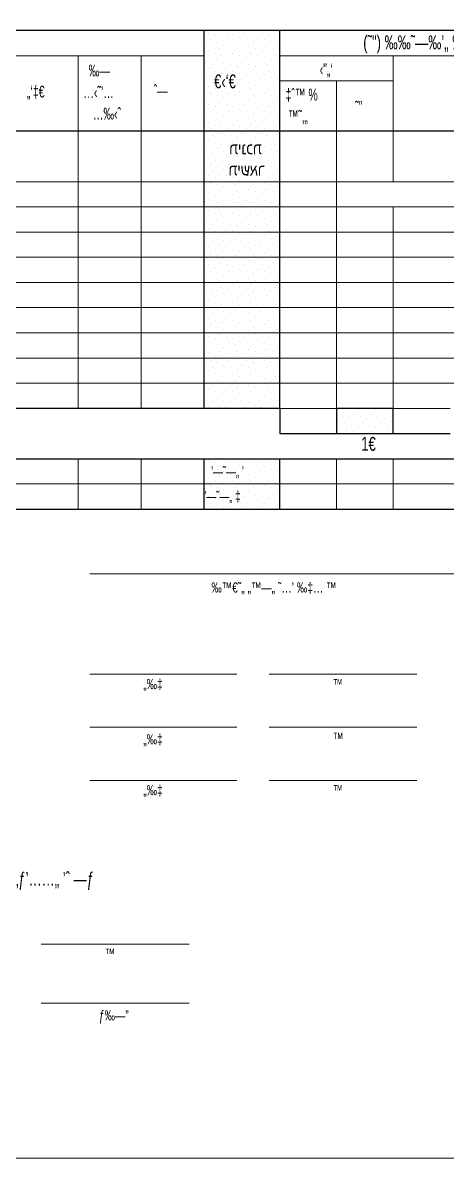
# Model space of a CAD drawing. Extents: x 7547 to 13940, y 5348 to 8442.
# Drawn here: x 10763 to 11436, y 5348 to 7151 of the extents above; entities that cross this region are included whole.
import ezdxf

# ---------------------------------------------------------------- set-up
doc = ezdxf.new("R2010")
doc.units = 0
doc.header["$LTSCALE"] = 50
doc.header["$MEASUREMENT"] = 0
doc.layers.add('AXES', color=7, linetype='CONTINUOUS')
for name, color, linetype, lineweight in [('hatch', 8, 'CONTINUOUS', 13), ('misger-1', 11, 'CONTINUOUS', 30), ('misger-d', 1, 'CONTINUOUS', 18), ('TEXT-d', 1, 'CONTINUOUS', 18)]:
    doc.layers.add(name, color=color, linetype=linetype, lineweight=lineweight)
doc.styles.add('FONT_9_HAND', font='heb.shx', dxfattribs={"width": 0.8})
doc.styles.add('HEB2', font='heb.shx', dxfattribs={"width": 1.3, "height": 2})
doc.styles.add('TEXT', font='techno.shx', dxfattribs={"width": 0.8, "height": 20})

msp = doc.modelspace()

# ---------------------------------------------------------------- linework, layer by layer
at = {"layer": 'hatch'}
for p, q in [((11057.4, 7134.6), (11057.4, 7134.6)), ((11060.9, 7124), (11060.9, 7124)), ((11068, 7131.1), (11068, 7131.1)), ((11075, 7138.2), (11075, 7138.2)), ((11078.6, 7127.6), (11078.6, 7127.6)), ((11085.7, 7134.6), (11085.7, 7134.6)), ((11089.2, 7124), (11089.2, 7124)), ((11096.3, 7131.1), (11096.3, 7131.1)), ((11103.3, 7138.2), (11103.3, 7138.2)), ((11106.9, 7127.6), (11106.9, 7127.6)), ((11113.9, 7134.6), (11113.9, 7134.6)), ((11117.5, 7124), (11117.5, 7124)), ((11124.5, 7131.1), (11124.5, 7131.1)), ((11131.6, 7138.2), (11131.6, 7138.2)), ((11135.2, 7127.6), (11135.2, 7127.6)), ((11142.2, 7134.6), (11142.2, 7134.6)), ((11145.8, 7124), (11145.8, 7124)), ((11152.8, 7131.1), (11152.8, 7131.1)), ((11159.9, 7138.2), (11159.9, 7138.2)), ((11163.4, 7127.6), (11163.4, 7127.6)), ((11170.5, 7134.6), (11170.5, 7134.6)), ((11053.8, 7116.9), (11053.8, 7116.9)), ((11057.4, 7106.3), (11057.4, 7106.3)), ((11064.4, 7113.4), (11064.4, 7113.4)), ((11071.5, 7120.5), (11071.5, 7120.5)), ((11075, 7109.9), (11075, 7109.9)), ((11082.1, 7116.9), (11082.1, 7116.9)), ((11085.7, 7106.3), (11085.7, 7106.3)), ((11092.7, 7113.4), (11092.7, 7113.4)), ((11099.8, 7120.5), (11099.8, 7120.5)), ((11103.3, 7109.9), (11103.3, 7109.9)), ((11110.4, 7116.9), (11110.4, 7116.9)), ((11113.9, 7106.3), (11113.9, 7106.3)), ((11121, 7113.4), (11121, 7113.4)), ((11128.1, 7120.5), (11128.1, 7120.5)), ((11131.6, 7109.9), (11131.6, 7109.9)), ((11138.7, 7116.9), (11138.7, 7116.9)), ((11142.2, 7106.3), (11142.2, 7106.3)), ((11149.3, 7113.4), (11149.3, 7113.4)), ((11156.4, 7120.5), (11156.4, 7120.5)), ((11159.9, 7109.9), (11159.9, 7109.9)), ((11167, 7116.9), (11167, 7116.9)), ((11170.5, 7106.3), (11170.5, 7106.3)), ((11053.8, 7088.7), (11053.8, 7088.7)), ((11060.9, 7095.7), (11060.9, 7095.7)), ((11068, 7102.8), (11068, 7102.8)), ((11071.5, 7092.2), (11071.5, 7092.2)), ((11078.6, 7099.3), (11078.6, 7099.3)), ((11082.1, 7088.7), (11082.1, 7088.7)), ((11089.2, 7095.7), (11089.2, 7095.7)), ((11096.3, 7102.8), (11096.3, 7102.8)), ((11099.8, 7092.2), (11099.8, 7092.2)), ((11106.9, 7099.3), (11106.9, 7099.3)), ((11110.4, 7088.7), (11110.4, 7088.7)), ((11117.5, 7095.7), (11117.5, 7095.7)), ((11124.5, 7102.8), (11124.5, 7102.8)), ((11128.1, 7092.2), (11128.1, 7092.2)), ((11135.2, 7099.3), (11135.2, 7099.3)), ((11138.7, 7088.7), (11138.7, 7088.7)), ((11145.8, 7095.7), (11145.8, 7095.7)), ((11152.8, 7102.8), (11152.8, 7102.8)), ((11156.4, 7092.2), (11156.4, 7092.2)), ((11163.4, 7099.3), (11163.4, 7099.3)), ((11167, 7088.7), (11167, 7088.7)), ((11057.4, 7078.1), (11057.4, 7078.1)), ((11064.4, 7085.1), (11064.4, 7085.1)), ((11068, 7074.5), (11068, 7074.5)), ((11075, 7081.6), (11075, 7081.6)), ((11078.6, 7071), (11078.6, 7071)), ((11085.7, 7078.1), (11085.7, 7078.1)), ((11092.7, 7085.1), (11092.7, 7085.1)), ((11096.3, 7074.5), (11096.3, 7074.5)), ((11103.3, 7081.6), (11103.3, 7081.6)), ((11106.9, 7071), (11106.9, 7071)), ((11113.9, 7078.1), (11113.9, 7078.1)), ((11121, 7085.1), (11121, 7085.1)), ((11124.5, 7074.5), (11124.5, 7074.5)), ((11131.6, 7081.6), (11131.6, 7081.6)), ((11135.2, 7071), (11135.2, 7071)), ((11142.2, 7078.1), (11142.2, 7078.1)), ((11149.3, 7085.1), (11149.3, 7085.1)), ((11152.8, 7074.5), (11152.8, 7074.5)), ((11159.9, 7081.6), (11159.9, 7081.6)), ((11163.4, 7071), (11163.4, 7071)), ((11170.5, 7078.1), (11170.5, 7078.1)), ((11053.8, 7060.4), (11053.8, 7060.4)), ((11060.9, 7067.4), (11060.9, 7067.4)), ((11064.4, 7056.8), (11064.4, 7056.8)), ((11071.5, 7063.9), (11071.5, 7063.9)), ((11075, 7053.3), (11075, 7053.3)), ((11082.1, 7060.4), (11082.1, 7060.4)), ((11089.2, 7067.4), (11089.2, 7067.4)), ((11092.7, 7056.8), (11092.7, 7056.8)), ((11099.8, 7063.9), (11099.8, 7063.9)), ((11103.3, 7053.3), (11103.3, 7053.3)), ((11110.4, 7060.4), (11110.4, 7060.4)), ((11117.5, 7067.4), (11117.5, 7067.4)), ((11121, 7056.8), (11121, 7056.8)), ((11128.1, 7063.9), (11128.1, 7063.9)), ((11131.6, 7053.3), (11131.6, 7053.3)), ((11138.7, 7060.4), (11138.7, 7060.4)), ((11145.8, 7067.4), (11145.8, 7067.4)), ((11149.3, 7056.8), (11149.3, 7056.8)), ((11156.4, 7063.9), (11156.4, 7063.9)), ((11159.9, 7053.3), (11159.9, 7053.3)), ((11167, 7060.4), (11167, 7060.4)), ((11053.8, 7032.1), (11053.8, 7032.1)), ((11057.4, 7049.8), (11057.4, 7049.8)), ((11060.9, 7039.2), (11060.9, 7039.2)), ((11068, 7046.2), (11068, 7046.2)), ((11071.5, 7035.6), (11071.5, 7035.6)), ((11078.6, 7042.7), (11078.6, 7042.7)), ((11082.1, 7032.1), (11082.1, 7032.1)), ((11085.7, 7049.8), (11085.7, 7049.8)), ((11089.2, 7039.2), (11089.2, 7039.2)), ((11096.3, 7046.2), (11096.3, 7046.2)), ((11099.8, 7035.6), (11099.8, 7035.6)), ((11106.9, 7042.7), (11106.9, 7042.7)), ((11110.4, 7032.1), (11110.4, 7032.1)), ((11113.9, 7049.8), (11113.9, 7049.8)), ((11117.5, 7039.2), (11117.5, 7039.2)), ((11124.5, 7046.2), (11124.5, 7046.2)), ((11128.1, 7035.6), (11128.1, 7035.6)), ((11135.2, 7042.7), (11135.2, 7042.7)), ((11138.7, 7032.1), (11138.7, 7032.1)), ((11142.2, 7049.8), (11142.2, 7049.8)), ((11145.8, 7039.2), (11145.8, 7039.2)), ((11152.8, 7046.2), (11152.8, 7046.2)), ((11156.4, 7035.6), (11156.4, 7035.6)), ((11163.4, 7042.7), (11163.4, 7042.7)), ((11167, 7032.1), (11167, 7032.1)), ((11170.5, 7049.8), (11170.5, 7049.8)), ((11057.4, 7021.5), (11057.4, 7021.5)), ((11064.4, 7028.6), (11064.4, 7028.6)), ((11068, 7017.9), (11068, 7017.9)), ((11075, 7025), (11075, 7025)), ((11078.6, 7014.4), (11078.6, 7014.4)), ((11085.7, 7021.5), (11085.7, 7021.5)), ((11092.7, 7028.6), (11092.7, 7028.6)), ((11096.3, 7017.9), (11096.3, 7017.9)), ((11103.3, 7025), (11103.3, 7025)), ((11106.9, 7014.4), (11106.9, 7014.4)), ((11113.9, 7021.5), (11113.9, 7021.5)), ((11121, 7028.6), (11121, 7028.6)), ((11124.5, 7017.9), (11124.5, 7017.9)), ((11131.6, 7025), (11131.6, 7025)), ((11135.2, 7014.4), (11135.2, 7014.4)), ((11142.2, 7021.5), (11142.2, 7021.5)), ((11149.3, 7028.6), (11149.3, 7028.6)), ((11152.8, 7017.9), (11152.8, 7017.9)), ((11159.9, 7025), (11159.9, 7025)), ((11163.4, 7014.4), (11163.4, 7014.4)), ((11170.5, 7021.5), (11170.5, 7021.5)), ((11053.8, 7003.8), (11053.8, 7003.8)), ((11060.9, 7010.9), (11060.9, 7010.9)), ((11064.4, 7000.3), (11064.4, 7000.3)), ((11071.5, 7007.3), (11071.5, 7007.3)), ((11075, 6996.7), (11075, 6996.7)), ((11082.1, 7003.8), (11082.1, 7003.8)), ((11089.2, 7010.9), (11089.2, 7010.9)), ((11092.7, 7000.3), (11092.7, 7000.3)), ((11099.8, 7007.3), (11099.8, 7007.3)), ((11103.3, 6996.7), (11103.3, 6996.7)), ((11110.4, 7003.8), (11110.4, 7003.8)), ((11117.5, 7010.9), (11117.5, 7010.9)), ((11121, 7000.3), (11121, 7000.3)), ((11128.1, 7007.3), (11128.1, 7007.3)), ((11131.6, 6996.7), (11131.6, 6996.7)), ((11138.7, 7003.8), (11138.7, 7003.8)), ((11145.8, 7010.9), (11145.8, 7010.9)), ((11149.3, 7000.3), (11149.3, 7000.3)), ((11156.4, 7007.3), (11156.4, 7007.3)), ((11159.9, 6996.7), (11159.9, 6996.7)), ((11167, 7003.8), (11167, 7003.8)), ((11057.4, 6993.2), (11057.4, 6993.2)), ((11060.9, 6982.6), (11060.9, 6982.6)), ((11068, 6989.7), (11068, 6989.7)), ((11071.5, 6979.1), (11071.5, 6979.1)), ((11078.6, 6986.1), (11078.6, 6986.1)), ((11085.7, 6993.2), (11085.7, 6993.2)), ((11089.2, 6982.6), (11089.2, 6982.6)), ((11096.3, 6989.7), (11096.3, 6989.7)), ((11099.8, 6979.1), (11099.8, 6979.1)), ((11106.9, 6986.1), (11106.9, 6986.1)), ((11113.9, 6993.2), (11113.9, 6993.2)), ((11117.5, 6982.6), (11117.5, 6982.6)), ((11124.5, 6989.7), (11124.5, 6989.7)), ((11128.1, 6979.1), (11128.1, 6979.1)), ((11135.2, 6986.1), (11135.2, 6986.1)), ((11142.2, 6993.2), (11142.2, 6993.2)), ((11145.8, 6982.6), (11145.8, 6982.6)), ((11152.8, 6989.7), (11152.8, 6989.7)), ((11156.4, 6979.1), (11156.4, 6979.1)), ((11163.4, 6986.1), (11163.4, 6986.1)), ((11170.5, 6993.2), (11170.5, 6993.2)), ((11053.8, 6975.5), (11053.8, 6975.5)), ((11057.4, 6964.9), (11057.4, 6964.9)), ((11064.4, 6972), (11064.4, 6972)), ((11068, 6961.4), (11068, 6961.4)), ((11075, 6968.5), (11075, 6968.5)), ((11082.1, 6975.5), (11082.1, 6975.5)), ((11085.7, 6964.9), (11085.7, 6964.9)), ((11092.7, 6972), (11092.7, 6972)), ((11096.3, 6961.4), (11096.3, 6961.4)), ((11103.3, 6968.5), (11103.3, 6968.5)), ((11110.4, 6975.5), (11110.4, 6975.5)), ((11113.9, 6964.9), (11113.9, 6964.9)), ((11121, 6972), (11121, 6972)), ((11124.5, 6961.4), (11124.5, 6961.4)), ((11131.6, 6968.5), (11131.6, 6968.5)), ((11138.7, 6975.5), (11138.7, 6975.5)), ((11142.2, 6964.9), (11142.2, 6964.9)), ((11149.3, 6972), (11149.3, 6972)), ((11152.8, 6961.4), (11152.8, 6961.4)), ((11159.9, 6968.5), (11159.9, 6968.5)), ((11167, 6975.5), (11167, 6975.5)), ((11170.5, 6964.9), (11170.5, 6964.9)), ((11053.8, 6947.2), (11053.8, 6947.2)), ((11060.9, 6954.3), (11060.9, 6954.3)), ((11064.4, 6943.7), (11064.4, 6943.7)), ((11071.5, 6950.8), (11071.5, 6950.8)), ((11078.6, 6957.8), (11078.6, 6957.8)), ((11082.1, 6947.2), (11082.1, 6947.2)), ((11089.2, 6954.3), (11089.2, 6954.3)), ((11092.7, 6943.7), (11092.7, 6943.7)), ((11099.8, 6950.8), (11099.8, 6950.8)), ((11106.9, 6957.8), (11106.9, 6957.8)), ((11110.4, 6947.2), (11110.4, 6947.2)), ((11117.5, 6954.3), (11117.5, 6954.3)), ((11121, 6943.7), (11121, 6943.7)), ((11128.1, 6950.8), (11128.1, 6950.8)), ((11135.2, 6957.8), (11135.2, 6957.8)), ((11138.7, 6947.2), (11138.7, 6947.2)), ((11145.8, 6954.3), (11145.8, 6954.3)), ((11149.3, 6943.7), (11149.3, 6943.7)), ((11156.4, 6950.8), (11156.4, 6950.8)), ((11163.4, 6957.8), (11163.4, 6957.8)), ((11167, 6947.2), (11167, 6947.2)), ((11057.4, 6936.6), (11057.4, 6936.6)), ((11060.9, 6926), (11060.9, 6926)), ((11068, 6933.1), (11068, 6933.1)), ((11075, 6940.2), (11075, 6940.2)), ((11078.6, 6929.6), (11078.6, 6929.6)), ((11085.7, 6936.6), (11085.7, 6936.6)), ((11089.2, 6926), (11089.2, 6926)), ((11096.3, 6933.1), (11096.3, 6933.1)), ((11103.3, 6940.2), (11103.3, 6940.2)), ((11106.9, 6929.6), (11106.9, 6929.6)), ((11113.9, 6936.6), (11113.9, 6936.6)), ((11117.5, 6926), (11117.5, 6926)), ((11124.5, 6933.1), (11124.5, 6933.1)), ((11131.6, 6940.2), (11131.6, 6940.2)), ((11135.2, 6929.6), (11135.2, 6929.6)), ((11142.2, 6936.6), (11142.2, 6936.6)), ((11145.8, 6926), (11145.8, 6926)), ((11152.8, 6933.1), (11152.8, 6933.1)), ((11159.9, 6940.2), (11159.9, 6940.2)), ((11163.4, 6929.6), (11163.4, 6929.6)), ((11170.5, 6936.6), (11170.5, 6936.6)), ((11053.8, 6919), (11053.8, 6919)), ((11057.4, 6908.3), (11057.4, 6908.3)), ((11064.4, 6915.4), (11064.4, 6915.4)), ((11071.5, 6922.5), (11071.5, 6922.5)), ((11075, 6911.9), (11075, 6911.9)), ((11082.1, 6919), (11082.1, 6919)), ((11085.7, 6908.3), (11085.7, 6908.3)), ((11092.7, 6915.4), (11092.7, 6915.4)), ((11099.8, 6922.5), (11099.8, 6922.5)), ((11103.3, 6911.9), (11103.3, 6911.9)), ((11110.4, 6919), (11110.4, 6919)), ((11113.9, 6908.3), (11113.9, 6908.3)), ((11121, 6915.4), (11121, 6915.4)), ((11128.1, 6922.5), (11128.1, 6922.5)), ((11131.6, 6911.9), (11131.6, 6911.9)), ((11138.7, 6919), (11138.7, 6919)), ((11142.2, 6908.3), (11142.2, 6908.3)), ((11149.3, 6915.4), (11149.3, 6915.4)), ((11156.4, 6922.5), (11156.4, 6922.5)), ((11159.9, 6911.9), (11159.9, 6911.9)), ((11167, 6919), (11167, 6919)), ((11170.5, 6908.3), (11170.5, 6908.3)), ((11053.8, 6890.7), (11053.8, 6890.7)), ((11060.9, 6897.7), (11060.9, 6897.7)), ((11068, 6904.8), (11068, 6904.8)), ((11071.5, 6894.2), (11071.5, 6894.2)), ((11078.6, 6901.3), (11078.6, 6901.3)), ((11082.1, 6890.7), (11082.1, 6890.7)), ((11089.2, 6897.7), (11089.2, 6897.7)), ((11096.3, 6904.8), (11096.3, 6904.8)), ((11099.8, 6894.2), (11099.8, 6894.2)), ((11106.9, 6901.3), (11106.9, 6901.3)), ((11110.4, 6890.7), (11110.4, 6890.7)), ((11117.5, 6897.7), (11117.5, 6897.7)), ((11124.5, 6904.8), (11124.5, 6904.8)), ((11128.1, 6894.2), (11128.1, 6894.2)), ((11135.2, 6901.3), (11135.2, 6901.3)), ((11138.7, 6890.7), (11138.7, 6890.7)), ((11145.8, 6897.7), (11145.8, 6897.7)), ((11152.8, 6904.8), (11152.8, 6904.8)), ((11156.4, 6894.2), (11156.4, 6894.2)), ((11163.4, 6901.3), (11163.4, 6901.3)), ((11167, 6890.7), (11167, 6890.7)), ((11057.4, 6880.1), (11057.4, 6880.1)), ((11064.4, 6887.1), (11064.4, 6887.1)), ((11068, 6876.5), (11068, 6876.5)), ((11075, 6883.6), (11075, 6883.6)), ((11078.6, 6873), (11078.6, 6873)), ((11085.7, 6880.1), (11085.7, 6880.1)), ((11092.7, 6887.1), (11092.7, 6887.1)), ((11096.3, 6876.5), (11096.3, 6876.5)), ((11103.3, 6883.6), (11103.3, 6883.6)), ((11106.9, 6873), (11106.9, 6873)), ((11113.9, 6880.1), (11113.9, 6880.1)), ((11121, 6887.1), (11121, 6887.1)), ((11124.5, 6876.5), (11124.5, 6876.5)), ((11131.6, 6883.6), (11131.6, 6883.6)), ((11135.2, 6873), (11135.2, 6873)), ((11142.2, 6880.1), (11142.2, 6880.1)), ((11149.3, 6887.1), (11149.3, 6887.1)), ((11152.8, 6876.5), (11152.8, 6876.5)), ((11159.9, 6883.6), (11159.9, 6883.6)), ((11163.4, 6873), (11163.4, 6873)), ((11170.5, 6880.1), (11170.5, 6880.1)), ((11053.8, 6862.4), (11053.8, 6862.4)), ((11057.4, 6851.8), (11057.4, 6851.8)), ((11060.9, 6869.5), (11060.9, 6869.5)), ((11064.4, 6858.8), (11064.4, 6858.8)), ((11071.5, 6865.9), (11071.5, 6865.9)), ((11075, 6855.3), (11075, 6855.3)), ((11082.1, 6862.4), (11082.1, 6862.4)), ((11085.7, 6851.8), (11085.7, 6851.8)), ((11089.2, 6869.5), (11089.2, 6869.5)), ((11092.7, 6858.8), (11092.7, 6858.8)), ((11099.8, 6865.9), (11099.8, 6865.9)), ((11103.3, 6855.3), (11103.3, 6855.3)), ((11110.4, 6862.4), (11110.4, 6862.4)), ((11113.9, 6851.8), (11113.9, 6851.8)), ((11117.5, 6869.5), (11117.5, 6869.5)), ((11121, 6858.8), (11121, 6858.8)), ((11128.1, 6865.9), (11128.1, 6865.9)), ((11131.6, 6855.3), (11131.6, 6855.3)), ((11138.7, 6862.4), (11138.7, 6862.4)), ((11142.2, 6851.8), (11142.2, 6851.8)), ((11145.8, 6869.5), (11145.8, 6869.5)), ((11149.3, 6858.8), (11149.3, 6858.8)), ((11156.4, 6865.9), (11156.4, 6865.9)), ((11159.9, 6855.3), (11159.9, 6855.3)), ((11167, 6862.4), (11167, 6862.4)), ((11170.5, 6851.8), (11170.5, 6851.8)), ((11053.8, 6834.1), (11053.8, 6834.1)), ((11060.9, 6841.2), (11060.9, 6841.2)), ((11068, 6848.2), (11068, 6848.2)), ((11071.5, 6837.6), (11071.5, 6837.6)), ((11078.6, 6844.7), (11078.6, 6844.7)), ((11082.1, 6834.1), (11082.1, 6834.1)), ((11089.2, 6841.2), (11089.2, 6841.2)), ((11096.3, 6848.2), (11096.3, 6848.2)), ((11099.8, 6837.6), (11099.8, 6837.6)), ((11106.9, 6844.7), (11106.9, 6844.7)), ((11110.4, 6834.1), (11110.4, 6834.1)), ((11117.5, 6841.2), (11117.5, 6841.2)), ((11124.5, 6848.2), (11124.5, 6848.2)), ((11128.1, 6837.6), (11128.1, 6837.6)), ((11135.2, 6844.7), (11135.2, 6844.7)), ((11138.7, 6834.1), (11138.7, 6834.1)), ((11145.8, 6841.2), (11145.8, 6841.2)), ((11152.8, 6848.2), (11152.8, 6848.2)), ((11156.4, 6837.6), (11156.4, 6837.6)), ((11163.4, 6844.7), (11163.4, 6844.7)), ((11167, 6834.1), (11167, 6834.1)), ((11057.4, 6823.5), (11057.4, 6823.5)), ((11064.4, 6830.6), (11064.4, 6830.6)), ((11068, 6820), (11068, 6820)), ((11075, 6827), (11075, 6827)), ((11078.6, 6816.4), (11078.6, 6816.4)), ((11085.7, 6823.5), (11085.7, 6823.5)), ((11092.7, 6830.6), (11092.7, 6830.6)), ((11096.3, 6820), (11096.3, 6820)), ((11103.3, 6827), (11103.3, 6827)), ((11106.9, 6816.4), (11106.9, 6816.4)), ((11113.9, 6823.5), (11113.9, 6823.5)), ((11121, 6830.6), (11121, 6830.6)), ((11124.5, 6820), (11124.5, 6820)), ((11131.6, 6827), (11131.6, 6827)), ((11135.2, 6816.4), (11135.2, 6816.4)), ((11142.2, 6823.5), (11142.2, 6823.5)), ((11149.3, 6830.6), (11149.3, 6830.6)), ((11152.8, 6820), (11152.8, 6820)), ((11159.9, 6827), (11159.9, 6827)), ((11163.4, 6816.4), (11163.4, 6816.4)), ((11170.5, 6823.5), (11170.5, 6823.5)), ((11053.8, 6805.8), (11053.8, 6805.8)), ((11060.9, 6812.9), (11060.9, 6812.9)), ((11064.4, 6802.3), (11064.4, 6802.3)), ((11071.5, 6809.4), (11071.5, 6809.4)), ((11075, 6798.7), (11075, 6798.7)), ((11082.1, 6805.8), (11082.1, 6805.8)), ((11089.2, 6812.9), (11089.2, 6812.9)), ((11092.7, 6802.3), (11092.7, 6802.3)), ((11099.8, 6809.4), (11099.8, 6809.4)), ((11103.3, 6798.7), (11103.3, 6798.7)), ((11110.4, 6805.8), (11110.4, 6805.8)), ((11117.5, 6812.9), (11117.5, 6812.9)), ((11121, 6802.3), (11121, 6802.3)), ((11128.1, 6809.4), (11128.1, 6809.4)), ((11131.6, 6798.7), (11131.6, 6798.7)), ((11138.7, 6805.8), (11138.7, 6805.8)), ((11145.8, 6812.9), (11145.8, 6812.9)), ((11149.3, 6802.3), (11149.3, 6802.3)), ((11156.4, 6809.4), (11156.4, 6809.4)), ((11159.9, 6798.7), (11159.9, 6798.7)), ((11167, 6805.8), (11167, 6805.8)), ((11057.4, 6795.2), (11057.4, 6795.2)), ((11060.9, 6784.6), (11060.9, 6784.6)), ((11068, 6791.7), (11068, 6791.7)), ((11071.5, 6781.1), (11071.5, 6781.1)), ((11078.6, 6788.1), (11078.6, 6788.1)), ((11085.7, 6795.2), (11085.7, 6795.2)), ((11089.2, 6784.6), (11089.2, 6784.6)), ((11096.3, 6791.7), (11096.3, 6791.7)), ((11099.8, 6781.1), (11099.8, 6781.1)), ((11106.9, 6788.1), (11106.9, 6788.1)), ((11113.9, 6795.2), (11113.9, 6795.2)), ((11117.5, 6784.6), (11117.5, 6784.6)), ((11124.5, 6791.7), (11124.5, 6791.7)), ((11128.1, 6781.1), (11128.1, 6781.1)), ((11135.2, 6788.1), (11135.2, 6788.1)), ((11142.2, 6795.2), (11142.2, 6795.2)), ((11145.8, 6784.6), (11145.8, 6784.6)), ((11152.8, 6791.7), (11152.8, 6791.7)), ((11156.4, 6781.1), (11156.4, 6781.1)), ((11163.4, 6788.1), (11163.4, 6788.1)), ((11170.5, 6795.2), (11170.5, 6795.2)), ((11053.8, 6777.5), (11053.8, 6777.5)), ((11057.4, 6766.9), (11057.4, 6766.9)), ((11064.4, 6774), (11064.4, 6774)), ((11068, 6763.4), (11068, 6763.4)), ((11075, 6770.5), (11075, 6770.5)), ((11082.1, 6777.5), (11082.1, 6777.5)), ((11085.7, 6766.9), (11085.7, 6766.9)), ((11092.7, 6774), (11092.7, 6774)), ((11096.3, 6763.4), (11096.3, 6763.4)), ((11103.3, 6770.5), (11103.3, 6770.5)), ((11110.4, 6777.5), (11110.4, 6777.5)), ((11113.9, 6766.9), (11113.9, 6766.9)), ((11121, 6774), (11121, 6774)), ((11124.5, 6763.4), (11124.5, 6763.4)), ((11131.6, 6770.5), (11131.6, 6770.5)), ((11138.7, 6777.5), (11138.7, 6777.5)), ((11142.2, 6766.9), (11142.2, 6766.9)), ((11149.3, 6774), (11149.3, 6774)), ((11152.8, 6763.4), (11152.8, 6763.4)), ((11159.9, 6770.5), (11159.9, 6770.5)), ((11167, 6777.5), (11167, 6777.5)), ((11170.5, 6766.9), (11170.5, 6766.9)), ((11053.8, 6749.2), (11053.8, 6749.2)), ((11060.9, 6756.3), (11060.9, 6756.3)), ((11064.4, 6745.7), (11064.4, 6745.7)), ((11071.5, 6752.8), (11071.5, 6752.8)), ((11078.6, 6759.9), (11078.6, 6759.9)), ((11082.1, 6749.2), (11082.1, 6749.2)), ((11089.2, 6756.3), (11089.2, 6756.3)), ((11092.7, 6745.7), (11092.7, 6745.7)), ((11099.8, 6752.8), (11099.8, 6752.8)), ((11106.9, 6759.9), (11106.9, 6759.9)), ((11110.4, 6749.2), (11110.4, 6749.2)), ((11117.5, 6756.3), (11117.5, 6756.3)), ((11121, 6745.7), (11121, 6745.7)), ((11128.1, 6752.8), (11128.1, 6752.8)), ((11135.2, 6759.9), (11135.2, 6759.9)), ((11138.7, 6749.2), (11138.7, 6749.2)), ((11145.8, 6756.3), (11145.8, 6756.3)), ((11149.3, 6745.7), (11149.3, 6745.7)), ((11156.4, 6752.8), (11156.4, 6752.8)), ((11163.4, 6759.9), (11163.4, 6759.9)), ((11167, 6749.2), (11167, 6749.2)), ((11057.4, 6738.6), (11057.4, 6738.6)), ((11060.9, 6728), (11060.9, 6728)), ((11068, 6735.1), (11068, 6735.1)), ((11075, 6742.2), (11075, 6742.2)), ((11078.6, 6731.6), (11078.6, 6731.6)), ((11085.7, 6738.6), (11085.7, 6738.6)), ((11089.2, 6728), (11089.2, 6728)), ((11096.3, 6735.1), (11096.3, 6735.1)), ((11103.3, 6742.2), (11103.3, 6742.2)), ((11106.9, 6731.6), (11106.9, 6731.6)), ((11113.9, 6738.6), (11113.9, 6738.6)), ((11117.5, 6728), (11117.5, 6728)), ((11124.5, 6735.1), (11124.5, 6735.1)), ((11131.6, 6742.2), (11131.6, 6742.2)), ((11135.2, 6731.6), (11135.2, 6731.6)), ((11142.2, 6738.6), (11142.2, 6738.6)), ((11145.8, 6728), (11145.8, 6728)), ((11152.8, 6735.1), (11152.8, 6735.1)), ((11159.9, 6742.2), (11159.9, 6742.2)), ((11163.4, 6731.6), (11163.4, 6731.6)), ((11170.5, 6738.6), (11170.5, 6738.6)), ((11053.8, 6721), (11053.8, 6721)), ((11057.4, 6710.4), (11057.4, 6710.4)), ((11064.4, 6717.4), (11064.4, 6717.4)), ((11071.5, 6724.5), (11071.5, 6724.5)), ((11075, 6713.9), (11075, 6713.9)), ((11082.1, 6721), (11082.1, 6721)), ((11085.7, 6710.4), (11085.7, 6710.4)), ((11092.7, 6717.4), (11092.7, 6717.4)), ((11099.8, 6724.5), (11099.8, 6724.5)), ((11103.3, 6713.9), (11103.3, 6713.9)), ((11110.4, 6721), (11110.4, 6721)), ((11113.9, 6710.4), (11113.9, 6710.4)), ((11121, 6717.4), (11121, 6717.4)), ((11128.1, 6724.5), (11128.1, 6724.5)), ((11131.6, 6713.9), (11131.6, 6713.9)), ((11138.7, 6721), (11138.7, 6721)), ((11142.2, 6710.4), (11142.2, 6710.4)), ((11149.3, 6717.4), (11149.3, 6717.4)), ((11156.4, 6724.5), (11156.4, 6724.5)), ((11159.9, 6713.9), (11159.9, 6713.9)), ((11167, 6721), (11167, 6721)), ((11170.5, 6710.4), (11170.5, 6710.4)), ((11053.8, 6692.7), (11053.8, 6692.7)), ((11060.9, 6699.8), (11060.9, 6699.8)), ((11068, 6706.8), (11068, 6706.8)), ((11071.5, 6696.2), (11071.5, 6696.2)), ((11078.6, 6703.3), (11078.6, 6703.3)), ((11082.1, 6692.7), (11082.1, 6692.7)), ((11089.2, 6699.8), (11089.2, 6699.8)), ((11096.3, 6706.8), (11096.3, 6706.8)), ((11099.8, 6696.2), (11099.8, 6696.2)), ((11106.9, 6703.3), (11106.9, 6703.3)), ((11110.4, 6692.7), (11110.4, 6692.7)), ((11117.5, 6699.8), (11117.5, 6699.8)), ((11124.5, 6706.8), (11124.5, 6706.8)), ((11128.1, 6696.2), (11128.1, 6696.2)), ((11135.2, 6703.3), (11135.2, 6703.3)), ((11138.7, 6692.7), (11138.7, 6692.7)), ((11145.8, 6699.8), (11145.8, 6699.8)), ((11152.8, 6706.8), (11152.8, 6706.8)), ((11156.4, 6696.2), (11156.4, 6696.2)), ((11163.4, 6703.3), (11163.4, 6703.3)), ((11167, 6692.7), (11167, 6692.7)), ((11057.4, 6682.1), (11057.4, 6682.1)), ((11060.9, 6671.5), (11060.9, 6671.5)), ((11064.4, 6689.1), (11064.4, 6689.1)), ((11068, 6678.5), (11068, 6678.5)), ((11075, 6685.6), (11075, 6685.6)), ((11078.6, 6675), (11078.6, 6675)), ((11085.7, 6682.1), (11085.7, 6682.1)), ((11089.2, 6671.5), (11089.2, 6671.5)), ((11092.7, 6689.1), (11092.7, 6689.1)), ((11096.3, 6678.5), (11096.3, 6678.5)), ((11103.3, 6685.6), (11103.3, 6685.6)), ((11106.9, 6675), (11106.9, 6675)), ((11113.9, 6682.1), (11113.9, 6682.1)), ((11117.5, 6671.5), (11117.5, 6671.5)), ((11121, 6689.1), (11121, 6689.1)), ((11124.5, 6678.5), (11124.5, 6678.5)), ((11131.6, 6685.6), (11131.6, 6685.6)), ((11135.2, 6675), (11135.2, 6675)), ((11142.2, 6682.1), (11142.2, 6682.1)), ((11145.8, 6671.5), (11145.8, 6671.5)), ((11149.3, 6689.1), (11149.3, 6689.1)), ((11152.8, 6678.5), (11152.8, 6678.5)), ((11159.9, 6685.6), (11159.9, 6685.6)), ((11163.4, 6675), (11163.4, 6675)), ((11170.5, 6682.1), (11170.5, 6682.1)), ((11053.8, 6664.4), (11053.8, 6664.4)), ((11057.4, 6653.8), (11057.4, 6653.8)), ((11064.4, 6660.9), (11064.4, 6660.9)), ((11071.5, 6667.9), (11071.5, 6667.9)), ((11075, 6657.3), (11075, 6657.3)), ((11082.1, 6664.4), (11082.1, 6664.4)), ((11085.7, 6653.8), (11085.7, 6653.8)), ((11092.7, 6660.9), (11092.7, 6660.9)), ((11099.8, 6667.9), (11099.8, 6667.9)), ((11103.3, 6657.3), (11103.3, 6657.3)), ((11110.4, 6664.4), (11110.4, 6664.4)), ((11113.9, 6653.8), (11113.9, 6653.8)), ((11121, 6660.9), (11121, 6660.9)), ((11128.1, 6667.9), (11128.1, 6667.9)), ((11131.6, 6657.3), (11131.6, 6657.3)), ((11138.7, 6664.4), (11138.7, 6664.4)), ((11142.2, 6653.8), (11142.2, 6653.8)), ((11149.3, 6660.9), (11149.3, 6660.9)), ((11156.4, 6667.9), (11156.4, 6667.9)), ((11159.9, 6657.3), (11159.9, 6657.3)), ((11167, 6664.4), (11167, 6664.4)), ((11170.5, 6653.8), (11170.5, 6653.8)), ((11053.8, 6636.1), (11053.8, 6636.1)), ((11060.9, 6643.2), (11060.9, 6643.2)), ((11068, 6650.3), (11068, 6650.3)), ((11071.5, 6639.6), (11071.5, 6639.6)), ((11078.6, 6646.7), (11078.6, 6646.7)), ((11082.1, 6636.1), (11082.1, 6636.1)), ((11089.2, 6643.2), (11089.2, 6643.2)), ((11096.3, 6650.3), (11096.3, 6650.3)), ((11099.8, 6639.6), (11099.8, 6639.6)), ((11106.9, 6646.7), (11106.9, 6646.7)), ((11110.4, 6636.1), (11110.4, 6636.1)), ((11117.5, 6643.2), (11117.5, 6643.2)), ((11124.5, 6650.3), (11124.5, 6650.3)), ((11128.1, 6639.6), (11128.1, 6639.6)), ((11135.2, 6646.7), (11135.2, 6646.7)), ((11138.7, 6636.1), (11138.7, 6636.1)), ((11145.8, 6643.2), (11145.8, 6643.2)), ((11152.8, 6650.3), (11152.8, 6650.3)), ((11156.4, 6639.6), (11156.4, 6639.6)), ((11163.4, 6646.7), (11163.4, 6646.7)), ((11167, 6636.1), (11167, 6636.1)), ((11057.4, 6625.5), (11057.4, 6625.5)), ((11064.4, 6632.6), (11064.4, 6632.6)), ((11068, 6622), (11068, 6622)), ((11075, 6629), (11075, 6629)), ((11078.6, 6618.4), (11078.6, 6618.4)), ((11085.7, 6625.5), (11085.7, 6625.5)), ((11092.7, 6632.6), (11092.7, 6632.6)), ((11096.3, 6622), (11096.3, 6622)), ((11103.3, 6629), (11103.3, 6629)), ((11106.9, 6618.4), (11106.9, 6618.4)), ((11113.9, 6625.5), (11113.9, 6625.5)), ((11121, 6632.6), (11121, 6632.6)), ((11124.5, 6622), (11124.5, 6622)), ((11131.6, 6629), (11131.6, 6629)), ((11135.2, 6618.4), (11135.2, 6618.4)), ((11142.2, 6625.5), (11142.2, 6625.5)), ((11149.3, 6632.6), (11149.3, 6632.6)), ((11152.8, 6622), (11152.8, 6622)), ((11159.9, 6629), (11159.9, 6629)), ((11163.4, 6618.4), (11163.4, 6618.4)), ((11170.5, 6625.5), (11170.5, 6625.5)), ((11053.8, 6607.8), (11053.8, 6607.8)), ((11060.9, 6614.9), (11060.9, 6614.9)), ((11064.4, 6604.3), (11064.4, 6604.3)), ((11071.5, 6611.4), (11071.5, 6611.4)), ((11075, 6600.8), (11075, 6600.8)), ((11082.1, 6607.8), (11082.1, 6607.8)), ((11089.2, 6614.9), (11089.2, 6614.9)), ((11092.7, 6604.3), (11092.7, 6604.3)), ((11099.8, 6611.4), (11099.8, 6611.4)), ((11103.3, 6600.8), (11103.3, 6600.8)), ((11110.4, 6607.8), (11110.4, 6607.8)), ((11117.5, 6614.9), (11117.5, 6614.9)), ((11121, 6604.3), (11121, 6604.3)), ((11128.1, 6611.4), (11128.1, 6611.4)), ((11131.6, 6600.8), (11131.6, 6600.8)), ((11138.7, 6607.8), (11138.7, 6607.8)), ((11145.8, 6614.9), (11145.8, 6614.9)), ((11149.3, 6604.3), (11149.3, 6604.3)), ((11156.4, 6611.4), (11156.4, 6611.4)), ((11159.9, 6600.8), (11159.9, 6600.8)), ((11167, 6607.8), (11167, 6607.8)), ((11057.4, 6597.2), (11057.4, 6597.2)), ((11060.9, 6586.6), (11060.9, 6586.6)), ((11068, 6593.7), (11068, 6593.7)), ((11071.5, 6583.1), (11071.5, 6583.1)), ((11078.6, 6590.1), (11078.6, 6590.1)), ((11085.7, 6597.2), (11085.7, 6597.2)), ((11089.2, 6586.6), (11089.2, 6586.6)), ((11096.3, 6593.7), (11096.3, 6593.7)), ((11099.8, 6583.1), (11099.8, 6583.1)), ((11106.9, 6590.1), (11106.9, 6590.1)), ((11113.9, 6597.2), (11113.9, 6597.2)), ((11117.5, 6586.6), (11117.5, 6586.6)), ((11124.5, 6593.7), (11124.5, 6593.7)), ((11128.1, 6583.1), (11128.1, 6583.1)), ((11135.2, 6590.1), (11135.2, 6590.1)), ((11142.2, 6597.2), (11142.2, 6597.2)), ((11145.8, 6586.6), (11145.8, 6586.6)), ((11152.8, 6593.7), (11152.8, 6593.7)), ((11156.4, 6583.1), (11156.4, 6583.1)), ((11163.4, 6590.1), (11163.4, 6590.1)), ((11170.5, 6597.2), (11170.5, 6597.2)), ((11053.8, 6579.5), (11053.8, 6579.5)), ((11057.4, 6568.9), (11057.4, 6568.9)), ((11064.4, 6576), (11064.4, 6576)), ((11068, 6565.4), (11068, 6565.4)), ((11075, 6572.5), (11075, 6572.5)), ((11082.1, 6579.5), (11082.1, 6579.5)), ((11085.7, 6568.9), (11085.7, 6568.9)), ((11092.7, 6576), (11092.7, 6576)), ((11096.3, 6565.4), (11096.3, 6565.4)), ((11103.3, 6572.5), (11103.3, 6572.5)), ((11110.4, 6579.5), (11110.4, 6579.5)), ((11113.9, 6568.9), (11113.9, 6568.9)), ((11121, 6576), (11121, 6576)), ((11124.5, 6565.4), (11124.5, 6565.4)), ((11131.6, 6572.5), (11131.6, 6572.5)), ((11138.7, 6579.5), (11138.7, 6579.5)), ((11142.2, 6568.9), (11142.2, 6568.9)), ((11149.3, 6576), (11149.3, 6576)), ((11152.8, 6565.4), (11152.8, 6565.4)), ((11159.9, 6572.5), (11159.9, 6572.5)), ((11167, 6579.5), (11167, 6579.5)), ((11170.5, 6568.9), (11170.5, 6568.9)), ((11053.8, 6551.3), (11053.8, 6551.3)), ((11060.9, 6558.3), (11060.9, 6558.3)), ((11064.4, 6547.7), (11064.4, 6547.7)), ((11071.5, 6554.8), (11071.5, 6554.8)), ((11078.6, 6561.9), (11078.6, 6561.9)), ((11082.1, 6551.3), (11082.1, 6551.3)), ((11089.2, 6558.3), (11089.2, 6558.3)), ((11092.7, 6547.7), (11092.7, 6547.7)), ((11099.8, 6554.8), (11099.8, 6554.8)), ((11106.9, 6561.9), (11106.9, 6561.9)), ((11110.4, 6551.3), (11110.4, 6551.3)), ((11117.5, 6558.3), (11117.5, 6558.3)), ((11121, 6547.7), (11121, 6547.7)), ((11128.1, 6554.8), (11128.1, 6554.8)), ((11135.2, 6561.9), (11135.2, 6561.9)), ((11138.7, 6551.3), (11138.7, 6551.3)), ((11145.8, 6558.3), (11145.8, 6558.3)), ((11149.3, 6547.7), (11149.3, 6547.7)), ((11156.4, 6554.8), (11156.4, 6554.8)), ((11163.4, 6561.9), (11163.4, 6561.9)), ((11167, 6551.3), (11167, 6551.3)), ((11057.4, 6540.7), (11057.4, 6540.7)), ((11075, 6544.2), (11075, 6544.2)), ((11085.7, 6540.7), (11085.7, 6540.7)), ((11103.3, 6544.2), (11103.3, 6544.2)), ((11113.9, 6540.7), (11113.9, 6540.7)), ((11131.6, 6544.2), (11131.6, 6544.2)), ((11142.2, 6540.7), (11142.2, 6540.7)), ((11159.9, 6544.2), (11159.9, 6544.2)), ((11170.5, 6540.7), (11170.5, 6540.7)), ((11266, 6537.1), (11266, 6537.1)), ((11276.6, 6533.6), (11276.6, 6533.6)), ((11287.2, 6530), (11287.2, 6530)), ((11294.3, 6537.1), (11294.3, 6537.1)), ((11304.9, 6533.6), (11304.9, 6533.6)), ((11315.5, 6530), (11315.5, 6530)), ((11322.5, 6537.1), (11322.5, 6537.1)), ((11333.1, 6533.6), (11333.1, 6533.6)), ((11343.7, 6530), (11343.7, 6530)), ((11262.4, 6519.4), (11262.4, 6519.4)), ((11269.5, 6526.5), (11269.5, 6526.5)), ((11273, 6515.9), (11273, 6515.9)), ((11280.1, 6523), (11280.1, 6523)), ((11283.6, 6512.4), (11283.6, 6512.4)), ((11290.7, 6519.4), (11290.7, 6519.4)), ((11297.8, 6526.5), (11297.8, 6526.5)), ((11301.3, 6515.9), (11301.3, 6515.9)), ((11308.4, 6523), (11308.4, 6523)), ((11311.9, 6512.4), (11311.9, 6512.4)), ((11319, 6519.4), (11319, 6519.4)), ((11326.1, 6526.5), (11326.1, 6526.5)), ((11329.6, 6515.9), (11329.6, 6515.9)), ((11336.7, 6523), (11336.7, 6523)), ((11340.2, 6512.4), (11340.2, 6512.4)), ((11347.3, 6519.4), (11347.3, 6519.4)), ((11266, 6508.8), (11266, 6508.8)), ((11276.6, 6505.3), (11276.6, 6505.3)), ((11287.2, 6501.8), (11287.2, 6501.8)), ((11294.3, 6508.8), (11294.3, 6508.8)), ((11304.9, 6505.3), (11304.9, 6505.3)), ((11315.5, 6501.8), (11315.5, 6501.8)), ((11322.5, 6508.8), (11322.5, 6508.8)), ((11333.1, 6505.3), (11333.1, 6505.3)), ((11343.7, 6501.8), (11343.7, 6501.8)), ((11057.4, 6455.8), (11057.4, 6455.8)), ((11085.7, 6455.8), (11085.7, 6455.8)), ((11113.9, 6455.8), (11113.9, 6455.8)), ((11142.2, 6455.8), (11142.2, 6455.8)), ((11170.5, 6455.8), (11170.5, 6455.8)), ((11053.8, 6438.1), (11053.8, 6438.1)), ((11060.9, 6445.2), (11060.9, 6445.2)), ((11068, 6452.3), (11068, 6452.3)), ((11071.5, 6441.7), (11071.5, 6441.7)), ((11078.6, 6448.7), (11078.6, 6448.7)), ((11082.1, 6438.1), (11082.1, 6438.1)), ((11089.2, 6445.2), (11089.2, 6445.2)), ((11096.3, 6452.3), (11096.3, 6452.3)), ((11099.8, 6441.7), (11099.8, 6441.7)), ((11106.9, 6448.7), (11106.9, 6448.7)), ((11110.4, 6438.1), (11110.4, 6438.1)), ((11117.5, 6445.2), (11117.5, 6445.2)), ((11124.5, 6452.3), (11124.5, 6452.3)), ((11128.1, 6441.7), (11128.1, 6441.7)), ((11135.2, 6448.7), (11135.2, 6448.7)), ((11138.7, 6438.1), (11138.7, 6438.1)), ((11145.8, 6445.2), (11145.8, 6445.2)), ((11152.8, 6452.3), (11152.8, 6452.3)), ((11156.4, 6441.7), (11156.4, 6441.7)), ((11163.4, 6448.7), (11163.4, 6448.7)), ((11167, 6438.1), (11167, 6438.1)), ((11057.4, 6427.5), (11057.4, 6427.5)), ((11064.4, 6434.6), (11064.4, 6434.6)), ((11068, 6424), (11068, 6424)), ((11075, 6431), (11075, 6431)), ((11078.6, 6420.4), (11078.6, 6420.4)), ((11085.7, 6427.5), (11085.7, 6427.5)), ((11092.7, 6434.6), (11092.7, 6434.6)), ((11096.3, 6424), (11096.3, 6424)), ((11103.3, 6431), (11103.3, 6431)), ((11106.9, 6420.4), (11106.9, 6420.4)), ((11113.9, 6427.5), (11113.9, 6427.5)), ((11121, 6434.6), (11121, 6434.6)), ((11124.5, 6424), (11124.5, 6424)), ((11131.6, 6431), (11131.6, 6431)), ((11135.2, 6420.4), (11135.2, 6420.4)), ((11142.2, 6427.5), (11142.2, 6427.5)), ((11149.3, 6434.6), (11149.3, 6434.6)), ((11152.8, 6424), (11152.8, 6424)), ((11159.9, 6431), (11159.9, 6431)), ((11163.4, 6420.4), (11163.4, 6420.4)), ((11170.5, 6427.5), (11170.5, 6427.5)), ((11053.8, 6409.8), (11053.8, 6409.8)), ((11060.9, 6416.9), (11060.9, 6416.9)), ((11064.4, 6406.3), (11064.4, 6406.3)), ((11071.5, 6413.4), (11071.5, 6413.4)), ((11075, 6402.8), (11075, 6402.8)), ((11082.1, 6409.8), (11082.1, 6409.8)), ((11089.2, 6416.9), (11089.2, 6416.9)), ((11092.7, 6406.3), (11092.7, 6406.3)), ((11099.8, 6413.4), (11099.8, 6413.4)), ((11103.3, 6402.8), (11103.3, 6402.8)), ((11110.4, 6409.8), (11110.4, 6409.8)), ((11117.5, 6416.9), (11117.5, 6416.9)), ((11121, 6406.3), (11121, 6406.3)), ((11128.1, 6413.4), (11128.1, 6413.4)), ((11131.6, 6402.8), (11131.6, 6402.8)), ((11138.7, 6409.8), (11138.7, 6409.8)), ((11145.8, 6416.9), (11145.8, 6416.9)), ((11149.3, 6406.3), (11149.3, 6406.3)), ((11156.4, 6413.4), (11156.4, 6413.4)), ((11159.9, 6402.8), (11159.9, 6402.8)), ((11167, 6409.8), (11167, 6409.8)), ((11057.4, 6399.2), (11057.4, 6399.2)), ((11060.9, 6388.6), (11060.9, 6388.6)), ((11068, 6395.7), (11068, 6395.7)), ((11071.5, 6385.1), (11071.5, 6385.1)), ((11078.6, 6392.2), (11078.6, 6392.2)), ((11085.7, 6399.2), (11085.7, 6399.2)), ((11089.2, 6388.6), (11089.2, 6388.6)), ((11096.3, 6395.7), (11096.3, 6395.7)), ((11099.8, 6385.1), (11099.8, 6385.1)), ((11106.9, 6392.2), (11106.9, 6392.2)), ((11113.9, 6399.2), (11113.9, 6399.2)), ((11117.5, 6388.6), (11117.5, 6388.6)), ((11124.5, 6395.7), (11124.5, 6395.7)), ((11128.1, 6385.1), (11128.1, 6385.1)), ((11135.2, 6392.2), (11135.2, 6392.2)), ((11142.2, 6399.2), (11142.2, 6399.2)), ((11145.8, 6388.6), (11145.8, 6388.6)), ((11152.8, 6395.7), (11152.8, 6395.7)), ((11156.4, 6385.1), (11156.4, 6385.1)), ((11163.4, 6392.2), (11163.4, 6392.2)), ((11170.5, 6399.2), (11170.5, 6399.2)), ((11053.8, 6381.6), (11053.8, 6381.6)), ((11082.1, 6381.6), (11082.1, 6381.6)), ((11110.4, 6381.6), (11110.4, 6381.6)), ((11138.7, 6381.6), (11138.7, 6381.6)), ((11167, 6381.6), (11167, 6381.6))]:
    msp.add_line(p, q, dxfattribs=at)
for points in [[(11050.6, 6538.9), (11050.6, 7138.9), (11170.6, 7138.9), (11170.6, 6538.9), (11050.6, 6538.9)], [(11260.6, 6498.9), (11260.6, 6538.9), (11350.6, 6538.9), (11350.6, 6498.9), (11260.6, 6498.9)], [(11050.6, 6378.9), (11050.6, 6458.9), (11170.6, 6458.9), (11170.6, 6378.9), (11050.6, 6378.9)]]:
    msp.add_lwpolyline(points, dxfattribs=at)
at = {"layer": 'misger-1'}
for p, q in [((11820.6, 7138.9), (9650.6, 7138.9)), ((11050.6, 6538.9), (11050.6, 7138.9)), ((11170.6, 6538.9), (11170.6, 7138.9)), ((11820.6, 6978.9), (9650.6, 6978.9)), ((11170.6, 6538.9), (10050.6, 6538.9)), ((11170.6, 6538.9), (11170.6, 6498.9)), ((11170.6, 6498.9), (11440.6, 6498.9)), ((9650.6, 6458.9), (11820.6, 6458.9)), ((11050.6, 6378.9), (11050.6, 6458.9)), ((11170.6, 6378.9), (11170.6, 6458.9)), ((9650.6, 6378.9), (11820.6, 6378.9))]:
    msp.add_line(p, q, dxfattribs=at)
msp.add_lwpolyline([(11350.6, 6538.9), (11260.6, 6538.9), (11260.6, 6498.9), (11350.6, 6498.9)], close=True, dxfattribs=at)
at = {"layer": 'misger-d'}
for p, q in [((11050.6, 7098.9), (9850.6, 7098.9)), ((10850.6, 6538.9), (10850.6, 7098.9)), ((10950.6, 6538.9), (10950.6, 7098.9)), ((11820.6, 7098.9), (11170.6, 7098.9)), ((11350.6, 6898.9), (11350.6, 7098.9)), ((11350.6, 7058.9), (11170.6, 7058.9)), ((11260.6, 6498.9), (11260.6, 7058.9)), ((11820.6, 6898.9), (9650.6, 6898.9)), ((11820.6, 6858.9), (9650.6, 6858.9)), ((11350.6, 6498.9), (11350.6, 6858.9)), ((11820.6, 6818.9), (9650.6, 6818.9)), ((11820.6, 6778.9), (9650.6, 6778.9)), ((11820.6, 6738.9), (9650.6, 6738.9)), ((11820.6, 6698.9), (9650.6, 6698.9)), ((11820.6, 6658.9), (9650.6, 6658.9)), ((11820.6, 6618.9), (9650.6, 6618.9)), ((11820.6, 6578.9), (9650.6, 6578.9)), ((11440.6, 6538.9), (11170.6, 6538.9)), ((10850.6, 6378.9), (10850.6, 6458.9)), ((10950.6, 6378.9), (10950.6, 6458.9)), ((11260.6, 6378.9), (11260.6, 6458.9)), ((11350.6, 6378.9), (11350.6, 6458.9)), ((9650.6, 6418.9), (11820.6, 6418.9))]:
    msp.add_line(p, q, dxfattribs=at)
msp.add_lwpolyline([(7546.6, 5348.3), (13940.2, 5348.3), (13940.2, 8442), (7546.6, 8442)], close=True, dxfattribs=at)
at = {"layer": 'TEXT-d', "color": 9}
for p, q in [((10869.4, 6276.4), (11532.7, 6276.4)), ((10869.4, 6117), (11102.2, 6117)), ((11153.5, 6117), (11387.9, 6117)), ((10869.4, 6032.6), (11102.2, 6032.6)), ((11153.5, 6032.6), (11387.9, 6032.6)), ((10869.4, 5948.3), (11102.2, 5948.3)), ((11153.5, 5948.3), (11387.9, 5948.3)), ((10792.2, 5688.2), (11026.6, 5688.2)), ((10792.2, 5594.4), (11026.6, 5594.4))]:
    msp.add_line(p, q, dxfattribs=at)

# ---------------------------------------------------------------- texts
at = {"layer": 'AXES', "color": 3, "linetype": 'Continuous', "style": 'FONT_9_HAND', "width": 0.705882}
msp.add_text('1€', height=22, dxfattribs=at).set_placement((11299.7, 6471.6))
at = {"layer": 'TEXT-d', "style": 'FONT_9_HAND'}
for s, height, width, p in [('(˜") ‰‰˜—‰’„ ‰™…‰™„', 22, 0.705882, (11302.9, 7109.1)), ('€‹‘€', 22, 0.705882, (11066.3, 7047.2)), ('’—˜—„ ’', 16, 0.722222, (11061.4, 6430.9)), ('’—˜—„ ‡', 16, 0.722222, (11050.9, 6391.5)), ('‰"’ ‰…™‰˜„ …™˜ / „ƒ’……„ ’ˆ —ƒ', 22, 0.705882, (10542.1, 5780.9))]:
    msp.add_text(s, height=height, dxfattribs=dict(at, width=width)).set_placement(p)
at = {"layer": 'TEXT-d', "ltscale": 8, "style": 'HEB2'}
for s, height, width, p in [('‹"„‘', 18.75, 0.668035, (11233.9, 7068)), ('‰—', 18.75, 0.668035, (10867.6, 7066)), ('„‘‡€', 18.75, 0.668035, (10769.6, 7032.5)), ('…‹˜’…', 18.75, 0.668035, (10859.1, 7031.7)), ('ˆ—', 18.75, 0.668035, (10970.4, 7034)), ('‡ˆ™ %', 18.75, 0.668035, (11179.7, 7027.8)), ('…‰‹ˆ', 18.75, 0.668035, (10874.2, 6997.5)), ('˜"', 18.75, 0.668035, (11290.3, 7008.1)), ('™˜‚„', 18.75, 0.668035, (11183.5, 6993.5)), ('‰™€˜„ „™—„ ˜…’ ‰‡… ™', 16, 0.765388, (11062.2, 6246.6)), ('„‰‡^J', 16, 0.765388, (10954.1, 6093.2)), ('™', 16, 0.765388, (11254.4, 6093.2)), ('„‰‡^J', 16, 0.765388, (10954.1, 6005.6)), ('™', 18.7, 0.7, (11254.4, 6005.6)), ('„‰‡^J', 16, 0.765388, (10954.1, 5924.8)), ('™', 16, 0.765388, (11254.4, 5924.8)), ('™', 16, 0.765388, (10893.1, 5665.2)), ('ƒ‰—”^J', 16, 0.765388, (10883.7, 5567.1))]:
    msp.add_text(s, height=height, dxfattribs=dict(at, width=width)).set_placement(p)
at = {"layer": 'TEXT-d', "style": 'TEXT', "text_generation_flag": 2, "width": 0.8}
for s, p in [('תכנית', (11141.9, 6942.4)), ('ראשית', (11146.6, 6908.7))]:
    msp.add_text(s, height=18, dxfattribs=at).set_placement(p)

doc.saveas('drawing.dxf')
